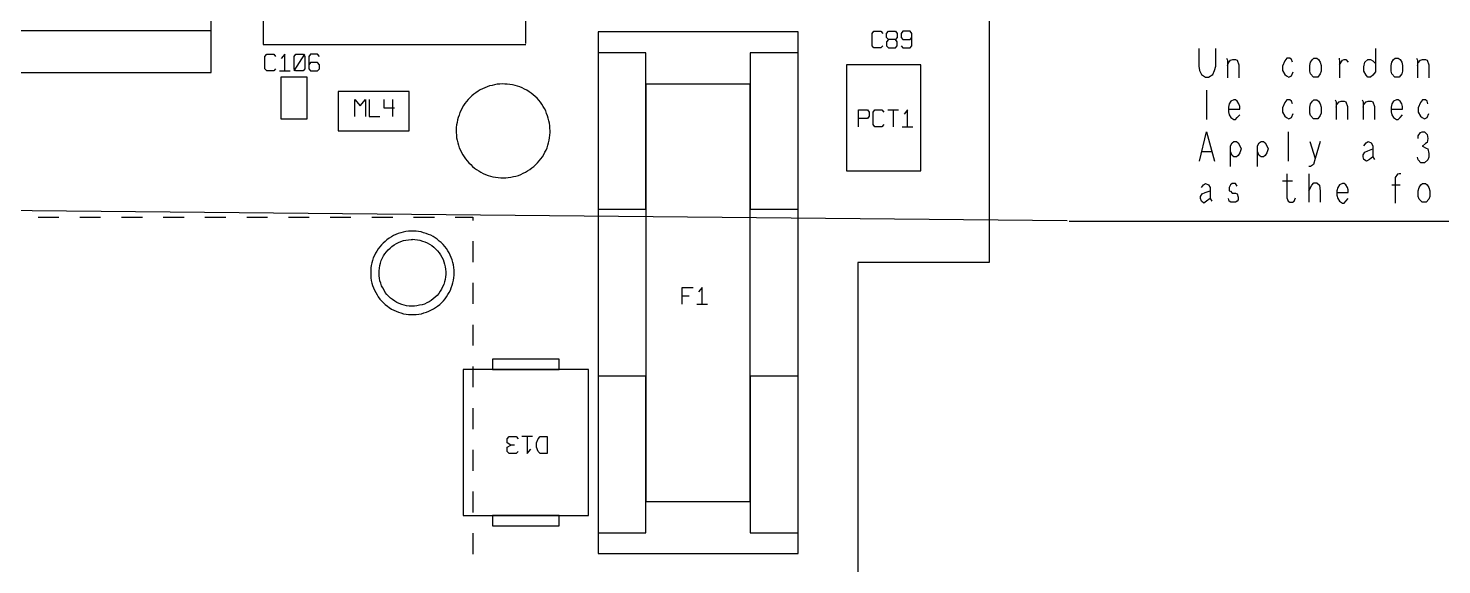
# Model space of a CAD drawing. Extents: x -228 to 961, y -124 to 716.
# Drawn here: x 173.3 to 364.9, y 510.7 to 583.4 of the extents above; entities that cross this region are included whole.
import ezdxf

# ---------------------------------------------------------------- set-up
doc = ezdxf.new("R2010")
doc.units = 0
doc.layers.add('1', color=1, linetype='CONTINUOUS')

msp = doc.modelspace()

# ---------------------------------------------------------------- linework, layer by layer
at = {"layer": '1'}
for p, q in [((198.05, 577.45), (198.05, 645.93)), ((205.1, 618.73), (205.1, 581.25)), ((240.75, 581.38), (240.75, 618.73)), ((303.57, 607.72), (303.57, 553.12)), ((198.05, 583.1), (46.97, 583.1)), ((250.52, 582.95), (250.52, 512.23)), ((277.67, 582.95), (250.52, 582.95)), ((277.67, 512.23), (277.67, 582.95)), ((287.67, 582.75), (287.9, 583.05)), ((287.67, 581.05), (287.67, 582.75)), ((287.9, 583.05), (288.87, 583.05)), ((288.87, 583.05), (289.12, 582.75)), ((289.65, 582.75), (289.9, 583.05)), ((289.65, 582.2), (289.65, 582.75)), ((289.9, 583.05), (290.85, 583.05)), ((290.85, 583.05), (291.1, 582.75)), ((291.1, 582.75), (291.1, 582.2)), ((291.87, 583.05), (291.62, 582.75)), ((291.62, 582.75), (291.62, 582.2)), ((292.85, 583.05), (291.87, 583.05)), ((293.07, 582.75), (292.85, 583.05)), ((293.07, 581.05), (293.07, 582.75)), ((205.1, 581.25), (240.75, 581.25)), ((287.9, 580.77), (287.67, 581.05)), ((288.87, 580.77), (287.9, 580.77)), ((289.12, 581.05), (288.87, 580.77)), ((289.9, 581.9), (289.65, 582.2)), ((289.9, 581.9), (289.65, 581.62)), ((289.65, 581.62), (289.65, 581.05)), ((289.65, 581.05), (289.9, 580.77)), ((290.85, 581.9), (289.9, 581.9)), ((289.9, 580.77), (290.85, 580.77)), ((291.1, 582.2), (290.85, 581.9)), ((291.1, 581.62), (290.85, 581.9)), ((290.85, 580.77), (291.1, 581.05)), ((291.1, 581.05), (291.1, 581.62)), ((291.62, 582.2), (291.87, 581.9)), ((291.62, 581.05), (291.87, 580.77)), ((291.87, 581.9), (292.85, 581.9)), ((291.87, 580.77), (292.85, 580.77)), ((292.85, 581.9), (293.07, 582.2)), ((292.85, 580.77), (293.07, 581.05)), ((205.35, 579.63), (205.6, 579.93)), ((205.35, 577.93), (205.35, 579.63)), ((205.6, 579.93), (206.55, 579.93)), ((206.55, 579.93), (206.8, 579.63)), ((208.05, 579.93), (207.57, 579.35)), ((208.05, 577.65), (208.05, 579.93)), ((209.3, 579.63), (209.55, 579.93)), ((209.3, 577.65), (210.77, 579.93)), ((209.3, 577.93), (209.3, 579.63)), ((209.55, 579.93), (210.52, 579.93)), ((210.52, 579.93), (210.77, 579.63)), ((210.77, 579.63), (210.77, 577.93)), ((211.52, 579.93), (211.3, 579.63)), ((211.3, 579.63), (211.3, 577.93)), ((212.5, 579.93), (211.52, 579.93)), ((212.75, 579.63), (212.5, 579.93)), ((250.52, 580.13), (250.52, 558.9)), ((257.02, 580.13), (250.52, 580.13)), ((257.02, 558.9), (257.02, 580.13)), ((271.17, 580.13), (271.17, 558.9)), ((277.67, 580.13), (271.17, 580.13)), ((277.67, 558.9), (277.67, 580.13)), ((331.98, 580.7), (331.98, 578.32)), ((334.28, 578.32), (334.28, 580.7)), ((335.75, 579.37), (335.88, 579.12)), ((335.88, 579.12), (335.88, 576.72)), ((336, 578.77), (336.28, 579.12)), ((336.28, 579.12), (336.58, 579.2)), ((336.58, 579.2), (336.98, 579.2)), ((336.98, 579.2), (337.2, 579.12)), ((337.2, 579.12), (337.43, 578.5)), ((343.63, 579.02), (343.35, 578.32)), ((343.93, 579.37), (343.63, 579.02)), ((344.33, 579.37), (343.93, 579.37)), ((344.55, 579.2), (344.33, 579.37)), ((344.68, 578.85), (344.55, 579.2)), ((347.03, 578.4), (347.15, 578.85)), ((347.15, 578.85), (347.38, 579.2)), ((347.38, 579.2), (347.6, 579.37)), ((347.6, 579.37), (348, 579.37)), ((348, 579.37), (348.23, 579.2)), ((348.23, 579.2), (348.45, 578.85)), ((348.45, 578.85), (348.58, 578.4)), ((351, 579.37), (351.05, 578.85)), ((351.05, 578.5), (351.45, 579.12)), ((351.05, 578.85), (351.05, 576.72)), ((351.45, 579.12), (351.68, 579.2)), ((351.68, 579.2), (351.9, 579.2)), ((351.9, 579.2), (352.25, 578.85)), ((354.38, 578.22), (354.5, 578.85)), ((354.5, 578.85), (354.9, 579.2)), ((354.9, 579.2), (355.25, 579.2)), ((355.25, 579.2), (355.6, 579.02)), ((355.6, 579.02), (355.93, 578.67)), ((355.93, 580.7), (355.93, 577.52)), ((358.05, 578.4), (358.18, 578.85)), ((358.18, 578.85), (358.4, 579.2)), ((358.4, 579.2), (358.63, 579.37)), ((358.63, 579.37), (359.03, 579.37)), ((359.03, 579.37), (359.28, 579.2)), ((359.28, 579.2), (359.5, 578.85)), ((359.5, 578.85), (359.6, 578.4)), ((361.5, 579.37), (361.63, 579.12)), ((361.63, 579.12), (361.63, 576.72)), ((361.75, 578.77), (362.03, 579.12)), ((362.03, 579.12), (362.3, 579.2)), ((362.3, 579.2), (362.73, 579.2)), ((362.73, 579.2), (362.95, 579.12)), ((362.95, 579.12), (363.18, 578.5)), ((46.97, 577.45), (198.05, 577.45)), ((205.6, 577.65), (205.35, 577.93)), ((206.55, 577.65), (205.6, 577.65)), ((206.8, 577.93), (206.55, 577.65)), ((207.32, 577.65), (208.77, 577.65)), ((209.55, 577.65), (209.3, 577.93)), ((210.52, 577.65), (209.55, 577.65)), ((210.77, 577.93), (210.52, 577.65)), ((211.52, 578.78), (211.3, 578.5)), ((211.3, 577.93), (211.52, 577.65)), ((212.5, 578.78), (211.52, 578.78)), ((211.52, 577.65), (212.5, 577.65)), ((212.75, 578.5), (212.5, 578.78)), ((212.5, 577.65), (212.75, 577.93)), ((212.75, 577.93), (212.75, 578.5)), ((294.27, 578.5), (284.22, 578.5)), ((284.22, 578.5), (284.22, 564.13)), ((294.27, 564.13), (294.27, 578.5)), ((331.98, 578.32), (332.08, 577.7)), ((332.08, 577.7), (332.33, 577.17)), ((332.33, 577.17), (332.9, 576.82)), ((333.3, 576.82), (333.88, 577.17)), ((333.88, 577.17), (334.1, 577.7)), ((334.1, 577.7), (334.28, 578.32)), ((335.88, 578.4), (336, 578.77)), ((337.43, 578.5), (337.43, 576.72)), ((343.35, 578.32), (343.35, 577.7)), ((343.35, 577.7), (343.63, 577.17)), ((343.63, 577.17), (343.88, 577)), ((343.88, 577), (344.2, 576.82)), ((344.2, 576.82), (344.55, 577)), ((344.55, 577), (344.78, 577.52)), ((347.03, 577.62), (347.03, 578.4)), ((347.15, 577.25), (347.03, 577.62)), ((347.55, 576.82), (347.15, 577.25)), ((348.45, 577.25), (348.13, 576.82)), ((348.58, 577.62), (348.45, 577.25)), ((348.58, 578.4), (348.58, 577.62)), ((354.38, 577.62), (354.38, 578.22)), ((354.68, 577.07), (354.38, 577.62)), ((354.9, 576.82), (354.68, 577.07)), ((355.6, 577.07), (355.25, 576.82)), ((355.93, 577.52), (355.6, 577.07)), ((358.05, 577.62), (358.05, 578.4)), ((358.18, 577.25), (358.05, 577.62)), ((358.58, 576.82), (358.18, 577.25)), ((359.5, 577.25), (359.15, 576.82)), ((359.6, 577.62), (359.5, 577.25)), ((359.6, 578.4), (359.6, 577.62)), ((361.63, 578.4), (361.75, 578.77)), ((363.18, 578.5), (363.18, 576.72)), ((211.07, 576.83), (207.52, 576.83)), ((207.52, 576.83), (207.52, 571.18)), ((211.07, 571.18), (211.07, 576.83)), ((234.55, 575.08), (234.25, 574.9)), ((234.85, 575.25), (234.55, 575.08)), ((235.17, 575.38), (234.85, 575.25)), ((235.5, 575.5), (235.17, 575.38)), ((235.82, 575.63), (235.5, 575.5)), ((236.15, 575.7), (235.82, 575.63)), ((236.5, 575.78), (236.15, 575.7)), ((236.85, 575.85), (236.5, 575.78)), ((237.2, 575.88), (236.85, 575.85)), ((237.55, 575.9), (237.2, 575.88)), ((237.87, 575.88), (237.55, 575.9)), ((238.22, 575.88), (237.87, 575.88)), ((238.57, 575.83), (238.22, 575.88)), ((238.92, 575.78), (238.57, 575.83)), ((239.27, 575.68), (238.92, 575.78)), ((239.6, 575.6), (239.27, 575.68)), ((239.92, 575.48), (239.6, 575.6)), ((240.25, 575.35), (239.92, 575.48)), ((240.57, 575.2), (240.25, 575.35)), ((240.87, 575.03), (240.57, 575.2)), ((241.17, 574.83), (240.87, 575.03)), ((257.02, 575.88), (257.02, 519.3)), ((271.17, 575.88), (257.02, 575.88)), ((271.17, 519.3), (271.17, 575.88)), ((332.9, 576.82), (333.3, 576.82)), ((333.05, 575.05), (333.05, 571.07)), ((348.13, 576.82), (347.55, 576.82)), ((355.25, 576.82), (354.9, 576.82)), ((359.15, 576.82), (358.58, 576.82)), ((224.9, 574.88), (215.27, 574.88)), ((215.27, 574.88), (215.27, 569.55)), ((217.52, 571.5), (217.52, 573.78)), ((217.52, 573.78), (218.25, 572.93)), ((218.25, 572.93), (218.97, 573.78)), ((218.97, 573.78), (218.97, 571.5)), ((219.5, 573.78), (219.5, 571.5)), ((221.47, 573.78), (221.47, 572.65)), ((222.67, 573.78), (222.67, 571.5)), ((224.9, 569.55), (224.9, 574.88)), ((232.47, 573.23), (232.27, 572.95)), ((232.67, 573.5), (232.47, 573.23)), ((232.92, 573.78), (232.67, 573.5)), ((233.15, 574.03), (232.92, 573.78)), ((233.4, 574.28), (233.15, 574.03)), ((233.67, 574.5), (233.4, 574.28)), ((233.95, 574.7), (233.67, 574.5)), ((234.25, 574.9), (233.95, 574.7)), ((241.45, 574.63), (241.17, 574.83)), ((241.72, 574.43), (241.45, 574.63)), ((242, 574.2), (241.72, 574.43)), ((242.25, 573.95), (242, 574.2)), ((242.47, 573.68), (242.25, 573.95)), ((242.7, 573.43), (242.47, 573.68)), ((242.9, 573.13), (242.7, 573.43)), ((243.1, 572.85), (242.9, 573.13)), ((336.1, 573.2), (336, 572.75)), ((336.33, 573.55), (336.1, 573.2)), ((336.75, 573.72), (336.33, 573.55)), ((336.98, 573.72), (336.75, 573.72)), ((337.2, 573.55), (336.98, 573.72)), ((337.43, 573.2), (337.2, 573.55)), ((337.55, 572.85), (337.43, 573.2)), ((343.63, 573.37), (343.35, 572.67)), ((343.93, 573.72), (343.63, 573.37)), ((344.33, 573.72), (343.93, 573.72)), ((344.55, 573.55), (344.33, 573.72)), ((344.68, 573.2), (344.55, 573.55)), ((347.03, 572.75), (347.15, 573.2)), ((347.15, 573.2), (347.38, 573.55)), ((347.38, 573.55), (347.6, 573.72)), ((347.6, 573.72), (348, 573.72)), ((348, 573.72), (348.23, 573.55)), ((348.23, 573.55), (348.45, 573.2)), ((348.45, 573.2), (348.58, 572.75)), ((350.48, 573.72), (350.6, 573.45)), ((350.6, 573.45), (350.6, 571.07)), ((350.6, 572.75), (350.7, 573.1)), ((350.7, 573.1), (351, 573.45)), ((351, 573.45), (351.28, 573.55)), ((351.28, 573.55), (351.68, 573.55)), ((351.68, 573.55), (351.9, 573.45)), ((351.9, 573.45), (352.15, 572.85)), ((354.15, 573.72), (354.28, 573.45)), ((354.28, 573.45), (354.28, 571.07)), ((354.28, 572.75), (354.38, 573.1)), ((354.38, 573.1), (354.68, 573.45)), ((354.68, 573.45), (354.95, 573.55)), ((354.95, 573.55), (355.35, 573.55)), ((355.35, 573.55), (355.6, 573.45)), ((355.6, 573.45), (355.83, 572.85)), ((358.18, 573.2), (358.05, 572.75)), ((358.4, 573.55), (358.18, 573.2)), ((358.8, 573.72), (358.4, 573.55)), ((359.03, 573.72), (358.8, 573.72)), ((359.28, 573.55), (359.03, 573.72)), ((359.5, 573.2), (359.28, 573.55)), ((359.6, 572.85), (359.5, 573.2)), ((362.03, 573.37), (361.75, 572.67)), ((362.3, 573.72), (362.03, 573.37)), ((362.73, 573.72), (362.3, 573.72)), ((362.95, 573.55), (362.73, 573.72)), ((363.05, 573.2), (362.95, 573.55)), ((207.52, 571.18), (211.07, 571.18)), ((219.5, 571.5), (220.95, 571.5)), ((221.47, 572.65), (222.92, 572.65)), ((231.55, 571.35), (231.47, 571.03)), ((231.67, 571.68), (231.55, 571.35)), ((231.8, 572), (231.67, 571.68)), ((231.95, 572.33), (231.8, 572)), ((232.1, 572.65), (231.95, 572.33)), ((232.27, 572.95), (232.1, 572.65)), ((243.27, 572.55), (243.1, 572.85)), ((243.42, 572.23), (243.27, 572.55)), ((243.55, 571.9), (243.42, 572.23)), ((243.67, 571.58), (243.55, 571.9)), ((243.77, 571.25), (243.67, 571.58)), ((243.87, 570.9), (243.77, 571.25)), ((285.82, 570.1), (285.82, 572.38)), ((285.82, 572.38), (287.05, 572.38)), ((287.05, 571.23), (285.82, 571.23)), ((287.05, 572.38), (287.3, 572.08)), ((287.3, 571.53), (287.05, 571.23)), ((287.3, 572.08), (287.3, 571.53)), ((287.82, 572.08), (288.05, 572.38)), ((287.82, 570.38), (287.82, 572.08)), ((288.05, 572.38), (289.02, 572.38)), ((289.02, 572.38), (289.27, 572.08)), ((289.8, 572.38), (291.25, 572.38)), ((290.52, 572.38), (290.52, 570.1)), ((292.5, 572.38), (292.02, 571.8)), ((292.5, 570.1), (292.5, 572.38)), ((336, 572.75), (336, 572.12)), ((336, 572.47), (337.55, 572.47)), ((336, 572.12), (336.1, 571.7)), ((336.1, 571.7), (336.33, 571.35)), ((336.33, 571.35), (336.75, 571.07)), ((336.98, 571.07), (337.2, 571.35)), ((337.2, 571.35), (337.55, 571.7)), ((337.55, 572.47), (337.55, 572.85)), ((343.35, 572.67), (343.35, 572.05)), ((343.35, 572.05), (343.63, 571.52)), ((343.63, 571.52), (343.88, 571.35)), ((343.88, 571.35), (344.2, 571.15)), ((344.2, 571.15), (344.55, 571.35)), ((344.55, 571.35), (344.78, 571.87)), ((347.03, 571.95), (347.03, 572.75)), ((347.15, 571.6), (347.03, 571.95)), ((347.55, 571.15), (347.15, 571.6)), ((348.45, 571.6), (348.13, 571.15)), ((348.58, 571.95), (348.45, 571.6)), ((348.58, 572.75), (348.58, 571.95)), ((352.15, 572.85), (352.15, 571.07)), ((355.83, 572.85), (355.83, 571.07)), ((358.05, 572.75), (358.05, 572.12)), ((358.05, 572.47), (359.6, 572.47)), ((358.05, 572.12), (358.18, 571.7)), ((358.18, 571.7), (358.4, 571.35)), ((358.4, 571.35), (358.8, 571.07)), ((359.03, 571.07), (359.28, 571.35)), ((359.28, 571.35), (359.6, 571.7)), ((359.6, 572.47), (359.6, 572.85)), ((361.75, 572.67), (361.75, 572.05)), ((361.75, 572.05), (362.03, 571.52)), ((362.03, 571.52), (362.25, 571.35)), ((362.25, 571.35), (362.6, 571.15)), ((362.6, 571.15), (362.95, 571.35)), ((362.95, 571.35), (363.18, 571.87)), ((215.27, 569.55), (224.9, 569.55)), ((231.35, 570.33), (231.3, 569.98)), ((231.3, 569.98), (231.3, 569.65)), ((231.3, 569.65), (231.3, 569.3)), ((231.3, 569.3), (231.32, 568.95)), ((231.4, 570.68), (231.35, 570.33)), ((231.47, 571.03), (231.4, 570.68)), ((243.92, 570.58), (243.87, 570.9)), ((243.97, 570.23), (243.92, 570.58)), ((244, 569.88), (243.97, 570.23)), ((244.02, 569.53), (244, 569.88)), ((244, 568.95), (244.02, 569.3)), ((244.02, 569.3), (244.02, 569.53)), ((288.05, 570.1), (287.82, 570.38)), ((289.02, 570.1), (288.05, 570.1)), ((289.27, 570.38), (289.02, 570.1)), ((291.77, 570.1), (293.22, 570.1)), ((332.08, 565.42), (333.05, 569.4)), ((333.05, 569.4), (334.1, 565.42)), ((336.75, 571.07), (336.98, 571.07)), ((344.1, 569.4), (344.1, 565.42)), ((348.13, 571.15), (347.55, 571.15)), ((358.8, 571.07), (359.03, 571.07)), ((361.75, 568.85), (362.03, 569.3)), ((362.03, 569.3), (362.25, 569.4)), ((362.25, 569.4), (362.6, 569.4)), ((362.6, 569.4), (362.95, 569.05)), ((231.32, 568.95), (231.35, 568.6)), ((231.35, 568.6), (231.42, 568.25)), ((231.42, 568.25), (231.5, 567.9)), ((231.5, 567.9), (231.6, 567.58)), ((231.6, 567.58), (231.7, 567.25)), ((243.6, 567.25), (243.72, 567.6)), ((243.72, 567.6), (243.82, 567.93)), ((243.82, 567.93), (243.9, 568.28)), ((243.9, 568.28), (243.95, 568.6)), ((243.95, 568.6), (244, 568.95)), ((336.28, 567.52), (336.5, 567.9)), ((336.28, 564.7), (336.28, 567.52)), ((336.5, 567.9), (336.75, 568.07)), ((336.75, 568.07), (337.08, 568.07)), ((337.08, 568.07), (337.33, 567.9)), ((337.33, 567.9), (337.55, 567.52)), ((337.55, 567.52), (337.73, 567.1)), ((339.95, 567.52), (340.18, 567.9)), ((339.95, 564.7), (339.95, 567.52)), ((340.18, 567.9), (340.43, 568.07)), ((340.43, 568.07), (340.75, 568.07)), ((340.75, 568.07), (341, 567.9)), ((341, 567.9), (341.23, 567.52)), ((341.23, 567.52), (341.4, 567.1)), ((347.03, 568.07), (347.78, 565.77)), ((348.45, 568.07), (347.78, 565.77)), ((354.38, 567.52), (354.68, 567.9)), ((354.68, 567.9), (354.95, 568.07)), ((354.95, 568.07), (355.35, 567.9)), ((355.35, 567.9), (355.6, 567.52)), ((355.6, 567.52), (355.6, 567.1)), ((361.75, 568.5), (361.75, 568.85)), ((362.3, 567.45), (362.25, 567.45)), ((362.73, 567.8), (362.3, 567.45)), ((362.3, 567.45), (362.83, 567.17)), ((362.95, 567.97), (362.73, 567.8)), ((362.95, 569.05), (363.05, 568.5)), ((363.05, 568.5), (362.95, 567.97)), ((231.7, 567.25), (231.85, 566.93)), ((231.85, 566.93), (232, 566.6)), ((232, 566.6), (232.17, 566.3)), ((232.17, 566.3), (232.35, 566)), ((232.35, 566), (232.55, 565.73)), ((232.55, 565.73), (232.77, 565.45)), ((232.77, 565.45), (233, 565.2)), ((242.32, 565.2), (242.55, 565.45)), ((242.55, 565.45), (242.77, 565.73)), ((242.77, 565.73), (242.97, 566.03)), ((242.97, 566.03), (243.15, 566.33)), ((243.15, 566.33), (243.32, 566.63)), ((243.32, 566.63), (243.47, 566.93)), ((243.47, 566.93), (243.6, 567.25)), ((332.43, 566.75), (333.75, 566.75)), ((336.5, 566.2), (336.28, 566.75)), ((336.75, 566.02), (336.5, 566.2)), ((337.08, 566.02), (336.75, 566.02)), ((337.33, 566.2), (337.08, 566.02)), ((337.55, 566.57), (337.33, 566.2)), ((337.73, 567.1), (337.55, 566.57)), ((340.18, 566.2), (339.95, 566.75)), ((340.43, 566.02), (340.18, 566.2)), ((340.75, 566.02), (340.43, 566.02)), ((341, 566.2), (340.75, 566.02)), ((341.23, 566.57), (341, 566.2)), ((341.4, 567.1), (341.23, 566.57)), ((347.78, 565.77), (347.55, 564.97)), ((354.28, 566.3), (354.5, 566.65)), ((354.28, 566.02), (354.28, 566.3)), ((354.38, 565.67), (354.28, 566.02)), ((354.73, 565.42), (354.38, 565.67)), ((354.5, 566.65), (354.9, 566.82)), ((355.13, 565.67), (354.73, 565.42)), ((354.9, 566.82), (355.6, 567.1)), ((355.6, 566.02), (355.13, 565.67)), ((355.6, 567.1), (355.6, 566.02)), ((355.6, 566.02), (355.83, 565.67)), ((361.75, 565.6), (361.63, 565.95)), ((362.08, 565.22), (361.75, 565.6)), ((363.05, 565.6), (362.6, 565.22)), ((362.83, 567.17), (363.05, 567.1)), ((363.05, 567.1), (363.18, 566.47)), ((363.18, 565.95), (363.05, 565.6)), ((363.18, 566.47), (363.18, 565.95)), ((233, 565.2), (233.25, 564.95)), ((233.25, 564.95), (233.5, 564.7)), ((233.5, 564.7), (233.77, 564.48)), ((233.77, 564.48), (234.05, 564.28)), ((234.05, 564.28), (234.35, 564.1)), ((234.35, 564.1), (234.65, 563.93)), ((234.65, 563.93), (234.95, 563.75)), ((234.95, 563.75), (235.27, 563.63)), ((235.27, 563.63), (235.6, 563.5)), ((235.6, 563.5), (235.95, 563.4)), ((239.37, 563.4), (239.72, 563.5)), ((239.72, 563.5), (240.05, 563.63)), ((240.05, 563.63), (240.37, 563.78)), ((240.37, 563.78), (240.67, 563.93)), ((240.67, 563.93), (240.97, 564.1)), ((240.97, 564.1), (241.27, 564.28)), ((241.27, 564.28), (241.55, 564.5)), ((241.55, 564.5), (241.82, 564.7)), ((241.82, 564.7), (242.07, 564.95)), ((242.07, 564.95), (242.32, 565.2)), ((284.22, 564.13), (294.27, 564.13)), ((343.93, 563.72), (343.93, 560.47)), ((347.15, 564.7), (346.9, 564.7)), ((346.9, 563.72), (346.9, 559.85)), ((347.55, 564.97), (347.15, 564.7)), ((358.93, 563.65), (358.63, 563.2)), ((359.15, 563.72), (358.93, 563.65)), ((359.38, 563.72), (359.15, 563.72)), ((362.6, 565.22), (362.08, 565.22)), ((235.95, 563.4), (236.27, 563.3)), ((236.27, 563.3), (236.62, 563.25)), ((236.62, 563.25), (236.97, 563.2)), ((236.97, 563.2), (237.32, 563.18)), ((237.32, 563.18), (237.65, 563.15)), ((237.65, 563.15), (238, 563.18)), ((238, 563.18), (238.35, 563.2)), ((238.35, 563.2), (238.7, 563.25)), ((238.7, 563.25), (239.05, 563.33)), ((239.05, 563.33), (239.37, 563.4)), ((332.33, 561.87), (332.6, 562.22)), ((332.6, 562.22), (332.9, 562.4)), ((332.9, 562.4), (333.3, 562.22)), ((333.3, 562.22), (333.53, 561.87)), ((333.53, 561.87), (333.53, 561.42)), ((336.28, 562.22), (336.1, 561.87)), ((336.1, 561.87), (336.1, 561.42)), ((336.5, 562.4), (336.28, 562.22)), ((336.98, 562.4), (336.5, 562.4)), ((337.2, 562.05), (336.98, 562.4)), ((343.35, 562.75), (344.68, 562.75)), ((346.9, 561.42), (347.33, 562.15)), ((347.33, 562.15), (347.6, 562.5)), ((347.6, 562.5), (348, 562.5)), ((348, 562.5), (348.35, 562.15)), ((348.35, 562.15), (348.45, 561.35)), ((350.83, 561.87), (350.7, 561.42)), ((351.05, 562.22), (350.83, 561.87)), ((351.45, 562.4), (351.05, 562.22)), ((351.68, 562.4), (351.45, 562.4)), ((351.9, 562.22), (351.68, 562.4)), ((352.15, 561.87), (351.9, 562.22)), ((352.25, 561.52), (352.15, 561.87)), ((358.18, 562.22), (359.28, 562.22)), ((358.63, 563.2), (358.63, 559.75)), ((361.75, 561.42), (361.85, 561.87)), ((361.85, 561.87), (362.08, 562.22)), ((362.08, 562.22), (362.3, 562.4)), ((362.3, 562.4), (362.73, 562.4)), ((362.73, 562.4), (362.95, 562.22)), ((362.95, 562.22), (363.18, 561.87)), ((363.18, 561.87), (363.3, 561.42)), ((332.2, 560.65), (332.43, 561)), ((332.2, 560.37), (332.2, 560.65)), ((332.33, 560.02), (332.2, 560.37)), ((332.65, 559.75), (332.33, 560.02)), ((332.43, 561), (332.83, 561.17)), ((333.05, 560.02), (332.65, 559.75)), ((332.83, 561.17), (333.53, 561.42)), ((333.53, 560.37), (333.05, 560.02)), ((333.53, 561.42), (333.53, 560.37)), ((333.53, 560.37), (333.75, 560.02)), ((336.1, 560.02), (336, 560.37)), ((336.1, 561.42), (336.28, 561.35)), ((336.33, 559.85), (336.1, 560.02)), ((336.28, 561.35), (336.5, 561.07)), ((336.98, 559.85), (336.33, 559.85)), ((336.5, 561.07), (336.98, 561.07)), ((336.98, 561.07), (337.2, 561)), ((337.2, 560.02), (336.98, 559.85)), ((337.2, 561), (337.33, 560.55)), ((337.33, 560.2), (337.2, 560.02)), ((337.33, 560.55), (337.33, 560.2)), ((343.93, 560.47), (344.1, 560.02)), ((344.1, 560.02), (344.33, 559.85)), ((344.33, 559.85), (344.68, 559.85)), ((344.68, 559.85), (344.9, 560.02)), ((344.9, 560.02), (345.08, 560.47)), ((348.45, 561.35), (348.45, 559.85)), ((350.7, 561.42), (350.7, 560.82)), ((350.7, 561.17), (352.25, 561.17)), ((350.7, 560.82), (350.83, 560.37)), ((350.83, 560.37), (351.05, 560.02)), ((351.05, 560.02), (351.45, 559.75)), ((351.45, 559.75), (351.68, 559.75)), ((351.68, 559.75), (351.9, 560.02)), ((351.9, 560.02), (352.25, 560.37)), ((352.25, 561.17), (352.25, 561.52)), ((361.75, 560.65), (361.75, 561.42)), ((361.85, 560.27), (361.75, 560.65)), ((362.25, 559.85), (361.85, 560.27)), ((362.83, 559.85), (362.25, 559.85)), ((363.18, 560.27), (362.83, 559.85)), ((363.3, 560.65), (363.18, 560.27)), ((363.3, 561.42), (363.3, 560.65)), ((314.13, 557.35), (164.95, 558.77)), ((174.58, 557.83), (177.4, 557.83)), ((180.23, 557.83), (183.05, 557.83)), ((185.9, 557.83), (188.73, 557.83)), ((191.55, 557.83), (194.38, 557.83)), ((197.2, 557.83), (200.03, 557.83)), ((202.88, 557.83), (205.7, 557.83)), ((208.53, 557.83), (211.35, 557.83)), ((214.18, 557.83), (217, 557.83)), ((219.85, 557.83), (222.68, 557.83)), ((225.5, 557.83), (228.33, 557.83)), ((231.15, 557.83), (233.55, 557.83)), ((233.55, 557.83), (233.55, 557.4)), ((250.52, 558.9), (257.02, 558.9)), ((271.17, 558.9), (277.67, 558.9)), ((224.45, 555.88), (224.1, 555.8)), ((224.8, 555.93), (224.45, 555.88)), ((225.15, 555.95), (224.8, 555.93)), ((225.5, 555.95), (225.15, 555.95)), ((225.85, 555.93), (225.5, 555.95)), ((226.17, 555.88), (225.85, 555.93)), ((226.52, 555.83), (226.17, 555.88)), ((226.87, 555.73), (226.52, 555.83)), ((314.4, 557.29), (492.25, 557.29)), ((221.15, 554.08), (220.92, 553.8)), ((221.37, 554.33), (221.15, 554.08)), ((221.65, 554.55), (221.37, 554.33)), ((221.9, 554.78), (221.65, 554.55)), ((222.2, 554.98), (221.9, 554.78)), ((222.5, 555.18), (222.2, 554.98)), ((222.8, 555.33), (222.5, 555.18)), ((222.57, 553.87), (222.87, 554.07)), ((223.1, 555.48), (222.8, 555.33)), ((222.87, 554.07), (223.17, 554.25)), ((223.42, 555.6), (223.1, 555.48)), ((223.17, 554.25), (223.47, 554.4)), ((223.77, 555.73), (223.42, 555.6)), ((223.47, 554.4), (223.8, 554.55)), ((224.1, 555.8), (223.77, 555.73)), ((223.8, 554.55), (224.12, 554.65)), ((224.12, 554.65), (224.47, 554.72)), ((224.47, 554.72), (224.82, 554.77)), ((224.82, 554.77), (225.17, 554.8)), ((225.17, 554.8), (225.35, 554.82)), ((225.35, 554.83), (225.7, 554.8)), ((225.7, 554.8), (226.05, 554.75)), ((226.05, 554.75), (226.37, 554.7)), ((226.37, 554.7), (226.72, 554.6)), ((226.72, 554.6), (227.05, 554.48)), ((227.2, 555.63), (226.87, 555.73)), ((227.05, 554.48), (227.37, 554.35)), ((227.52, 555.5), (227.2, 555.63)), ((227.37, 554.35), (227.67, 554.18)), ((227.85, 555.38), (227.52, 555.5)), ((227.67, 554.18), (227.97, 553.98)), ((228.15, 555.2), (227.85, 555.38)), ((227.97, 553.98), (228.25, 553.78)), ((228.45, 555.03), (228.15, 555.2)), ((228.72, 554.83), (228.45, 555.03)), ((229, 554.6), (228.72, 554.83)), ((229.27, 554.38), (229, 554.6)), ((229.52, 554.13), (229.27, 554.38)), ((229.75, 553.85), (229.52, 554.13)), ((233.55, 554.58), (233.55, 551.75)), ((220.05, 552.3), (219.95, 551.98)), ((220.2, 552.63), (220.05, 552.3)), ((220.35, 552.93), (220.2, 552.63)), ((220.52, 553.23), (220.35, 552.93)), ((220.7, 553.53), (220.52, 553.23)), ((220.92, 553.8), (220.7, 553.53)), ((221.12, 551.95), (221.27, 552.25)), ((221.27, 552.25), (221.45, 552.57)), ((221.45, 552.57), (221.62, 552.85)), ((221.62, 552.85), (221.82, 553.15)), ((221.82, 553.15), (222.07, 553.4)), ((222.07, 553.4), (222.32, 553.65)), ((222.32, 553.65), (222.57, 553.87)), ((228.25, 553.78), (228.5, 553.53)), ((228.5, 553.53), (228.75, 553.28)), ((228.75, 553.28), (228.97, 553)), ((228.97, 553), (229.15, 552.73)), ((229.15, 552.73), (229.35, 552.43)), ((229.35, 552.43), (229.5, 552.1)), ((229.5, 552.1), (229.62, 551.78)), ((229.95, 553.58), (229.75, 553.85)), ((230.15, 553.28), (229.95, 553.58)), ((230.32, 552.98), (230.15, 553.28)), ((230.47, 552.68), (230.32, 552.98)), ((230.62, 552.35), (230.47, 552.68)), ((230.72, 552.03), (230.62, 552.35)), ((230.82, 551.7), (230.72, 552.03)), ((303.57, 553.12), (303.57, 551.69)), ((219.72, 550.95), (219.7, 550.6)), ((219.7, 550.6), (219.7, 550.28)), ((219.7, 550.28), (219.7, 549.95)), ((219.77, 551.28), (219.72, 550.95)), ((219.85, 551.63), (219.77, 551.28)), ((219.95, 551.98), (219.85, 551.63)), ((220.82, 550.57), (220.87, 550.92)), ((220.82, 550.22), (220.82, 550.57)), ((220.85, 549.88), (220.82, 550.22)), ((220.87, 550.92), (220.92, 551.27)), ((220.92, 551.27), (221.02, 551.6)), ((221.02, 551.6), (221.12, 551.95)), ((229.62, 551.78), (229.72, 551.45)), ((229.72, 551.45), (229.8, 551.12)), ((229.8, 551.12), (229.85, 550.78)), ((229.85, 550.78), (229.87, 550.43)), ((229.87, 550.08), (229.85, 549.73)), ((229.87, 550.43), (229.87, 550.08)), ((230.9, 551.35), (230.82, 551.7)), ((230.95, 551), (230.9, 551.35)), ((231, 550.65), (230.95, 551)), ((231, 550.3), (231, 550.65)), ((231, 549.95), (231, 550.3)), ((303.57, 551.69), (285.75, 551.69)), ((285.75, 551.69), (285.75, 509.27)), ((219.7, 549.95), (219.72, 549.6)), ((219.72, 549.6), (219.77, 549.25)), ((219.77, 549.25), (219.85, 548.9)), ((219.85, 548.9), (219.95, 548.58)), ((219.95, 548.58), (220.07, 548.25)), ((220.07, 548.25), (220.2, 547.93)), ((220.87, 549.55), (220.85, 549.88)), ((220.95, 549.2), (220.87, 549.55)), ((221.05, 548.88), (220.95, 549.2)), ((221.17, 548.53), (221.05, 548.88)), ((221.32, 548.23), (221.17, 548.53)), ((221.5, 547.93), (221.32, 548.23)), ((229.45, 548.4), (229.3, 548.08)), ((229.6, 548.7), (229.45, 548.4)), ((229.7, 549.05), (229.6, 548.7)), ((229.77, 549.38), (229.7, 549.05)), ((229.85, 549.73), (229.77, 549.38)), ((230.5, 547.95), (230.62, 548.25)), ((230.62, 548.25), (230.75, 548.6)), ((230.75, 548.6), (230.85, 548.93)), ((230.85, 548.93), (230.92, 549.28)), ((230.92, 549.28), (230.97, 549.6)), ((230.97, 549.6), (231, 549.95)), ((233.55, 548.93), (233.55, 546.08)), ((261.95, 546.03), (261.95, 548.3)), ((261.95, 548.3), (263.4, 548.3)), ((264.65, 548.3), (264.15, 547.73)), ((264.65, 546.03), (264.65, 548.3)), ((220.2, 547.93), (220.37, 547.6)), ((220.37, 547.6), (220.55, 547.3)), ((220.55, 547.3), (220.72, 547.03)), ((220.72, 547.03), (220.95, 546.73)), ((220.95, 546.73), (221.17, 546.48)), ((221.17, 546.48), (221.42, 546.23)), ((221.67, 547.63), (221.5, 547.93)), ((221.9, 547.35), (221.67, 547.63)), ((222.15, 547.1), (221.9, 547.35)), ((222.4, 546.85), (222.15, 547.1)), ((222.67, 546.65), (222.4, 546.85)), ((222.95, 546.45), (222.67, 546.65)), ((223.25, 546.28), (222.95, 546.45)), ((223.57, 546.12), (223.25, 546.28)), ((227.6, 546.35), (227.3, 546.2)), ((227.9, 546.55), (227.6, 546.35)), ((228.17, 546.75), (227.9, 546.55)), ((228.45, 546.98), (228.17, 546.75)), ((228.7, 547.23), (228.45, 546.98)), ((228.92, 547.5), (228.7, 547.23)), ((229.12, 547.78), (228.92, 547.5)), ((229.3, 548.08), (229.12, 547.78)), ((229.3, 546.23), (229.55, 546.48)), ((229.55, 546.48), (229.77, 546.75)), ((229.77, 546.75), (229.97, 547.03)), ((229.97, 547.03), (230.17, 547.33)), ((230.17, 547.33), (230.35, 547.63)), ((230.35, 547.63), (230.5, 547.95)), ((261.95, 547.15), (262.9, 547.15)), ((221.42, 546.23), (221.67, 545.98)), ((221.67, 545.98), (221.95, 545.78)), ((221.95, 545.78), (222.22, 545.58)), ((222.22, 545.58), (222.52, 545.38)), ((222.52, 545.38), (222.82, 545.23)), ((222.82, 545.23), (223.15, 545.08)), ((223.15, 545.08), (223.47, 544.95)), ((223.47, 544.95), (223.8, 544.85)), ((223.9, 546), (223.57, 546.12)), ((223.8, 544.85), (224.15, 544.75)), ((224.22, 545.9), (223.9, 546)), ((224.15, 544.75), (224.5, 544.7)), ((224.57, 545.83), (224.22, 545.9)), ((224.5, 544.7), (224.82, 544.65)), ((224.92, 545.78), (224.57, 545.83)), ((224.82, 544.65), (225.17, 544.63)), ((225.27, 545.75), (224.92, 545.78)), ((225.17, 544.63), (225.52, 544.63)), ((225.62, 545.78), (225.27, 545.75)), ((225.52, 544.63), (225.87, 544.65)), ((225.97, 545.8), (225.62, 545.78)), ((225.87, 544.65), (226.22, 544.7)), ((226.3, 545.88), (225.97, 545.8)), ((226.22, 544.7), (226.57, 544.75)), ((226.65, 545.95), (226.3, 545.88)), ((226.57, 544.75), (226.9, 544.85)), ((226.97, 546.05), (226.65, 545.95)), ((226.9, 544.85), (227.25, 544.95)), ((227.3, 546.2), (226.97, 546.05)), ((227.25, 544.95), (227.57, 545.08)), ((227.57, 545.08), (227.87, 545.23)), ((227.87, 545.23), (228.2, 545.4)), ((228.2, 545.4), (228.47, 545.58)), ((228.47, 545.58), (228.77, 545.78)), ((228.77, 545.78), (229.05, 546)), ((229.05, 546), (229.3, 546.23)), ((263.92, 546.03), (265.37, 546.03)), ((233.55, 543.25), (233.55, 540.43)), ((245.27, 538.6), (236.22, 538.6)), ((236.22, 538.6), (236.22, 537.2)), ((245.27, 537.2), (245.27, 538.6)), ((232.25, 537.2), (232.25, 517.4)), ((249.22, 537.2), (232.25, 537.2)), ((233.55, 537.6), (233.55, 534.78)), ((236.22, 537.2), (245.27, 537.2)), ((249.22, 517.4), (249.22, 537.2)), ((250.52, 536.28), (250.52, 515.05)), ((257.02, 536.28), (250.52, 536.28)), ((257.02, 515.05), (257.02, 536.28)), ((271.17, 536.28), (271.17, 515.05)), ((277.67, 536.28), (271.17, 536.28)), ((277.67, 515.05), (277.67, 536.28)), ((233.55, 531.95), (233.55, 529.1)), ((238.22, 527.78), (238.47, 528.08)), ((238.22, 527.23), (238.22, 527.78)), ((238.7, 526.93), (238.22, 527.23)), ((238.47, 528.08), (239.42, 528.08)), ((239.42, 528.08), (239.67, 527.78)), ((241.65, 528.08), (240.2, 528.08)), ((240.92, 528.08), (240.92, 525.8)), ((242.17, 527.23), (242.42, 527.78)), ((242.17, 526.65), (242.17, 527.23)), ((242.42, 527.78), (242.67, 528.08)), ((242.67, 528.08), (243.62, 528.08)), ((243.62, 528.08), (243.62, 525.8)), ((233.55, 526.28), (233.55, 523.45)), ((238.22, 526.65), (238.7, 526.93)), ((238.22, 526.08), (238.22, 526.65)), ((238.47, 525.8), (238.22, 526.08)), ((239.42, 525.8), (238.47, 525.8)), ((239.2, 526.93), (238.7, 526.93)), ((239.67, 526.08), (239.42, 525.8)), ((240.92, 525.8), (241.42, 526.38)), ((242.42, 526.08), (242.17, 526.65)), ((242.67, 525.8), (242.42, 526.08)), ((243.62, 525.8), (242.67, 525.8)), ((233.55, 520.63), (233.55, 517.8)), ((257.02, 519.3), (271.17, 519.3)), ((232.25, 517.4), (249.22, 517.4)), ((245.27, 517.4), (236.22, 517.4)), ((236.22, 517.4), (236.22, 515.98)), ((236.22, 515.98), (245.27, 515.98)), ((245.27, 515.98), (245.27, 517.4)), ((233.55, 514.98), (233.55, 512.13)), ((250.52, 515.05), (257.02, 515.05)), ((271.17, 515.05), (277.67, 515.05)), ((250.52, 512.23), (277.67, 512.23))]:
    msp.add_line(p, q, dxfattribs=at)

doc.saveas('drawing.dxf')
